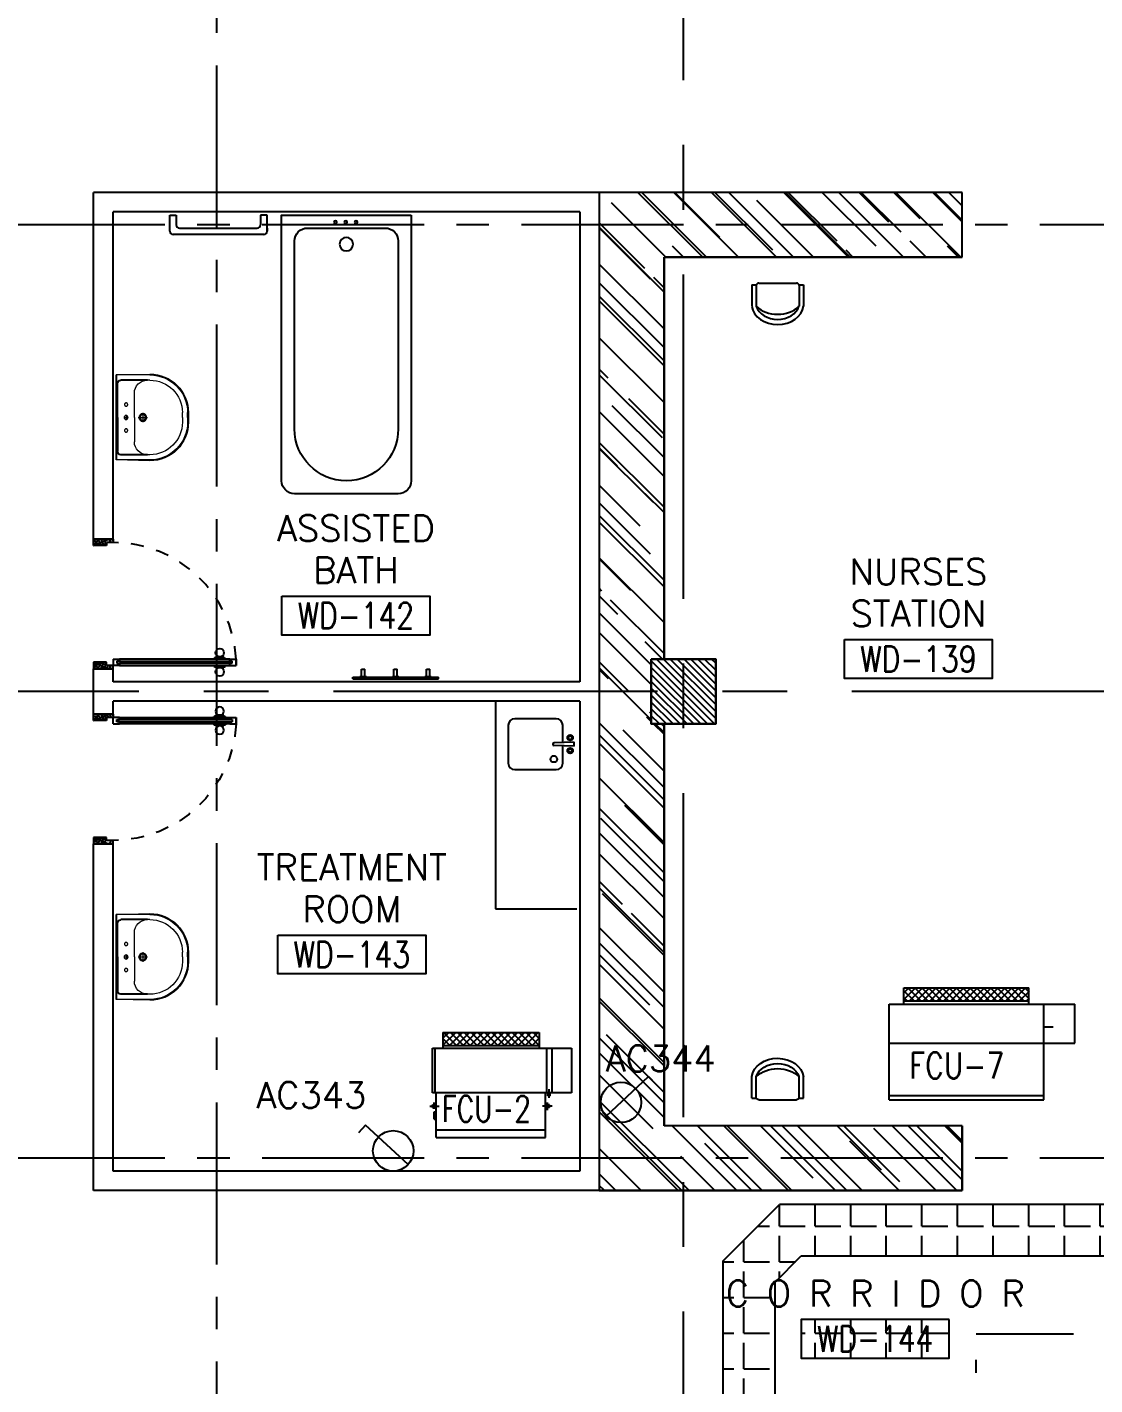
# Model space of a CAD drawing. Extents: x 88852.7 to 88945.7, y 39921.6 to 40001.1.
# Drawn here: x 88912.15 to 88920.38, y 39967.55 to 39978.02 of the extents above; entities that cross this region are included whole.
import ezdxf
from ezdxf.enums import TextEntityAlignment as Align

# ---------------------------------------------------------------- set-up
doc = ezdxf.new("R2010")
doc.units = 0
doc.header["$MEASUREMENT"] = 0
for name, pattern in [('2DASHES', [1.7, 0.75, -0.25, 0.1, -0.25, 0.1, -0.25]), ('CENTER', [2, 1.25, -0.25, 0.25, -0.25]), ('CENTERX2', [4, 2.5, -0.5, 0.5, -0.5]), ('DASHED', [0.75, 0.5, -0.25]), ('HIDDEN', [0.375, 0.25, -0.125])]:
    doc.linetypes.add(name, pattern=pattern)
doc.layers.get('0').update_dxf_attribs({"color": 11, "linetype": 'CONTINUOUS'})
for name, color, linetype in [('A-FUR-ACCES', 11, 'CONTINUOUS'), ('AXES', 11, 'CENTERX2'), ('AXES1', 11, 'CENTER'), ('COL', 11, 'CONTINUOUS'), ('COUNTER', 11, 'CONTINUOUS'), ('DOOR', 11, 'CONTINUOUS'), ('E-SOCKETS', 4, 'CONTINUOUS'), ('E-TRAY', 2, 'CONTINUOUS'), ('FCU', 7, 'CONTINUOUS'), ('FIX', 11, 'CONTINUOUS'), ('FMCHAIR', 11, 'CONTINUOUS'), ('HAT', 11, 'CONTINUOUS'), ('IND-ES-L', 11, '2DASHES'), ('M-TEXT', 2, 'CONTINUOUS'), ('ME-FIX', 11, 'CONTINUOUS'), ('RM-BOX', 11, 'CONTINUOUS'), ('RM-NAME', 11, 'CONTINUOUS'), ('RM-NO', 11, 'CONTINUOUS'), ('WALL', 11, 'CONTINUOUS')]:
    doc.layers.add(name, color=color, linetype=linetype)
doc.styles.add('ROMANS', font='ROMANS.shx', dxfattribs={"width": 0.6})

# ---------------------------------------------------------------- blocks, each defined once
blk = doc.blocks.new('BTUB1')
at = {"layer": 'FIX'}
for points in [[(-500, -25), (-500, -2075, 0.414214), (-400, -2175), (400, -2175, 0.414214), (500, -2075), (500, -25)], [(-400, -1675, 1), (400, -1675), (400, -225, 0.414214), (300, -125), (-300, -125, 0.414214), (-400, -225)]]:
    blk.add_lwpolyline(points, format="xyb", close=True, dxfattribs=at)
for centre, radius in [((-75, -81), 11), ((5, -81), 11), ((85, -81), 11), ((0, -250), 52.2)]:
    blk.add_circle(centre, radius, dxfattribs=at)
blk = doc.blocks.new('LAV-003')
at = {"layer": 'FIX', "linetype": 'Continuous', "lineweight": 20}
for p, q in [((-328, -285), (-328, -25)), ((327, -285), (327, -25)), ((0, -165), (-188, -165)), ((0, -165), (187, -165)), ((-288, -285), (-288, -265)), ((287, -285), (287, -265)), ((0, -535), (-38, -535)), ((0, -575), (-38, -575)), ((0, -535), (37, -535)), ((0, -575), (37, -575))]:
    blk.add_line(p, q, dxfattribs=at)
at = {"layer": 'FIX', "linetype": 'ByBlock'}
blk.add_line((-328, -25), (327, -25), dxfattribs=at)
at = {"layer": 'FIX', "linetype": 'ByBlock', "ltscale": 0.3}
for p, q in [((-288, -265), (-288, -60)), ((0, -35), (-262, -35)), ((0, -35), (262, -35)), ((287, -265), (287, -60))]:
    blk.add_line(p, q, dxfattribs=at)
at = {"layer": 'FIX', "lineweight": 20}
for p, q in [((-16, -101), (15, -101)), ((0, -85), (0, -116))]:
    blk.add_line(p, q, dxfattribs=at)
at = {"layer": 'FIX', "linetype": 'DASHED', "lineweight": 20, "ltscale": 0.04}
for p, q in [((0, -194), (0, -266)), ((-36, -230), (37, -230))]:
    blk.add_line(p, q, dxfattribs=at)
at = {"layer": 'FIX', "linetype": 'Continuous', "lineweight": 20}
blk.add_lwpolyline([(295, -25), (0, -25), (-328, -25), (-335, -285, 0.414214), (-38, -582), (0, -582), (37, -582, 0.414214), (334, -285), (327, -25), (0, -25)], format="xyb", dxfattribs=at)
at = {"layer": 'FIX', "linetype": 'HIDDEN', "lineweight": 20, "ltscale": 0.05}
for centre in [(-100, -101), (100, -101)]:
    blk.add_circle(centre, 12.4, dxfattribs=at)
at = {"layer": 'FIX', "lineweight": 20}
for centre, radius in [((0, -101), 15.5), ((0, -230), 29.5), ((0, -230), 22.5)]:
    blk.add_circle(centre, radius, dxfattribs=at)
at = {"layer": 'FIX', "linetype": 'ByBlock', "ltscale": 0.3}
for centre, start, end in [((-262, -60), 90, 180), ((262, -60), 0, 90)]:
    blk.add_arc(centre, 25, start, end, dxfattribs=at)
at = {"layer": 'FIX', "linetype": 'Continuous', "lineweight": 20}
for centre, radius, start, end in [((-188, -265), 100, 90, 180), ((187, -265), 100, 0, 90), ((-38, -285), 290, 180, 270), ((-38, -285), 250, 180, 270), ((37, -285), 250, 270, 0), ((37, -285), 290, 270, 0)]:
    blk.add_arc(centre, radius, start, end, dxfattribs=at)
blk = doc.blocks.new('DOOR-10')
at = {"layer": 'DOOR', "color": 0, "linetype": 'ByBlock'}
for p, q in [((-26, 1100), (-76, 1100)), ((-76, 1100), (-26, 1100)), ((-76, 1050), (-76, 1100)), ((-59, 1050), (-76, 1050)), ((-43, 1070), (-59, 1070)), ((-59, 1050), (-59, 1070)), ((-43, 1050), (-43, 1070)), ((-26, 1050), (-43, 1050)), ((-26, 1050), (-26, 1100)), ((-83, 1005), (-92, 1005)), ((-92, 1005), (-92, 940)), ((-76, 1018), (-83, 1018)), ((-83, 928), (-83, 1018)), ((-83, 1005), (-83, 940)), ((-26, 1018), (-18, 1018)), ((-18, 928), (-18, 1018)), ((-18, 1005), (-9, 1005)), ((-18, 1005), (-18, 940)), ((-9, 1005), (-9, 940)), ((-83, 940), (-92, 940)), ((-76, 928), (-83, 928)), ((-26, 928), (-18, 928)), ((-18, 940), (-9, 940)), ((-1001, 0), (-1001, 150)), ((-1001, 150), (-976, 150)), ((-1001, 150), (-1001, 0)), ((-976, 150), (-976, 100)), ((-76, 200), (-59, 200)), ((-76, 150), (-76, 200)), ((-76, 150), (-26, 150)), ((-59, 200), (-59, 180)), ((-59, 180), (-43, 180)), ((-43, 200), (-26, 200)), ((-43, 180), (-43, 200)), ((-26, 200), (-26, 150)), ((-1, 150), (-26, 150)), ((-26, 150), (-26, 100)), ((-951, 0), (-1001, 0)), ((-976, 100), (-951, 100)), ((-951, 100), (-951, 0)), ((-51, 100), (-51, 0)), ((-26, 100), (-51, 100)), ((-51, 0), (-1, 0))]:
    blk.add_line(p, q, dxfattribs=at)
at = {"layer": 'DOOR', "linetype": 'ByBlock'}
for p, q in [((-76, 1050), (-76, 200)), ((-59, 200), (-59, 1050)), ((-43, 200), (-43, 1050)), ((-26, 200), (-26, 1050))]:
    blk.add_line(p, q, dxfattribs=at)
at = {"layer": 'DOOR', "color": 9, "linetype": 'ByBlock'}
for p, q in [((-951, 0), (-1001, 114)), ((-51, 0), (-1, 114)), ((-1, 0), (-1, 150)), ((-951, 0), (-1001, 40)), ((-951, 0), (-964, 100)), ((-51, 0), (-37, 100)), ((-51, 0), (-1, 40))]:
    blk.add_line(p, q, dxfattribs=at)
at = {"layer": 'DOOR', "color": 0, "linetype": 'ByBlock'}
for centre in [(-124, 973), (23, 973)]:
    blk.add_circle(centre, 32.4, dxfattribs=at)
at = {"layer": 'DOOR', "linetype": 'HIDDEN', "ltscale": 0.5}
blk.add_arc((-23, 149), 952, 93.1482, 179.9482, dxfattribs=at)
at = {"layer": 'DOOR', "color": 9, "linetype": 'ByBlock'}
for centre, radius, start, end in [((-951, 0), 154, 103.7142, 108.8947), ((-951, 0), 134, 100.72, 111.8402), ((-51, 0), 134, 68.1598, 79.28), ((-51, 0), 114, 64.0838, 77.3774), ((-51, 0), 154, 71.1053, 76.2858), ((-951, 0), 94.4, 90, 121.9818), ((-951, 0), 74.4, 90, 132.2236), ((-951, 0), 54.4, 90, 156.7926), ((-951, 0), 34.4, 90, 180), ((-951, 0), 14.4, 90, 180), ((-51, 0), 94.4, 58.0182, 90), ((-51, 0), 74.4, 47.7764, 90), ((-51, 0), 54.4, 23.2074, 90), ((-51, 0), 34.4, 0, 90), ((-51, 0), 14.4, 0, 90)]:
    blk.add_arc(centre, radius, start, end, dxfattribs=at)
blk = doc.blocks.new('*X100')
at = {"color": 0}
for p, q in [((238729, 162732), (239186, 163190)), ((238729, 162785), (239133, 163190)), ((238729, 162838), (239080, 163190)), ((238729, 162891), (239027, 163190)), ((238729, 162944), (238974, 163190)), ((238729, 162997), (238921, 163190)), ((238729, 163050), (238868, 163190)), ((238729, 163103), (238815, 163190)), ((238729, 163157), (238762, 163190)), ((238739, 162690), (239229, 163179)), ((238792, 162690), (239229, 163126)), ((238845, 162690), (239229, 163073)), ((238898, 162690), (239229, 163020)), ((238951, 162690), (239229, 162967)), ((239004, 162690), (239229, 162914)), ((239057, 162690), (239229, 162861)), ((239110, 162690), (239229, 162808)), ((239163, 162690), (239229, 162755)), ((239216, 162690), (239229, 162702))]:
    blk.add_line(p, q, dxfattribs=at)
blk = doc.blocks.new('COL50')
at = {"layer": 'COL'}
blk.add_lwpolyline([(-250, 250), (-250, -250), (250, -250), (250, 250)], close=True, dxfattribs=at)
blk = doc.blocks.new('RM1')
at = {"layer": 'RM-BOX'}
blk.add_lwpolyline([(570, -200), (-570, -200), (-570, -500), (570, -500)], close=True, dxfattribs=at)
at = {"layer": 'RM-NAME', "style": 'ROMANS'}
for tag, p in [('ROOMNAME1', (0, 324)), ('ROOMNAME2', (0, 0))]:
    blk.add_attdef(tag, text='', height=200, dxfattribs=at).set_placement(p, align=Align.MIDDLE)
at = {"layer": 'RM-NO', "style": 'ROMANS', "width": 0.8}
blk.add_attdef('ROOMNO', text='', height=200, dxfattribs=at).set_placement((0, -350), align=Align.MIDDLE)
blk = doc.blocks.new('CHR3')
for p, q in [((-0.039, 0.5), (-0.558, 0.5)), ((-0.05, 0.412), (-0.558, 0.412)), ((-0.039, 0.5), (-0.039, 0.412)), ((0, 0.362), (0, -0.362)), ((-0.05, -0.412), (-0.558, -0.412)), ((-0.039, -0.5), (-0.553, -0.5)), ((-0.039, -0.411), (-0.039, -0.5))]:
    blk.add_line(p, q)
for centre, radius, start, end in [((-0.497, 0), 0.503, 97.0495, 263.5769), ((-0.446, 0), 0.427, 105.249, 254.751), ((-0.212, 0), 0.538, 130.0756, 229.9244), ((-0.05, 0.362), 0.05, 0, 90), ((-0.05, -0.362), 0.05, 270, 0)]:
    blk.add_arc(centre, radius, start, end)
blk = doc.blocks.new('*X190')
at = {"color": 0}
for p, q in [((-750, 2538), (-672, 2616)), ((-750, 2591), (-725, 2616)), ((-660, 2516), (-750, 2606)), ((-713, 2516), (-750, 2553)), ((-719, 2516), (-619, 2616)), ((-607, 2516), (-707, 2616)), ((-666, 2516), (-566, 2616)), ((-554, 2516), (-654, 2616)), ((-613, 2516), (-513, 2616)), ((-501, 2516), (-601, 2616)), ((-560, 2516), (-460, 2616)), ((-448, 2516), (-548, 2616)), ((-507, 2516), (-407, 2616)), ((-394, 2516), (-494, 2616)), ((-454, 2516), (-354, 2616)), ((-341, 2516), (-441, 2616)), ((-401, 2516), (-301, 2616)), ((-288, 2516), (-388, 2616)), ((-348, 2516), (-248, 2616)), ((-235, 2516), (-335, 2616)), ((-295, 2516), (-195, 2616)), ((-182, 2516), (-282, 2616)), ((-242, 2516), (-142, 2616)), ((-129, 2516), (-229, 2616)), ((-189, 2516), (-89, 2616)), ((-76, 2516), (-176, 2616)), ((-136, 2516), (-36, 2616)), ((-23, 2516), (-123, 2616)), ((-83, 2516), (17, 2616)), ((30, 2516), (-70, 2616)), ((-30, 2516), (70, 2616)), ((83, 2516), (-17, 2616)), ((23, 2516), (123, 2616)), ((136, 2516), (36, 2616)), ((76, 2516), (176, 2616)), ((189, 2516), (89, 2616)), ((129, 2516), (215, 2601)), ((215, 2543), (142, 2616)), ((182, 2516), (215, 2548)), ((215, 2596), (195, 2616))]:
    blk.add_line(p, q, dxfattribs=at)
blk = doc.blocks.new('WAP16')
at = {"color": 6}
for p, q in [((-597, 0), (-597, -737)), ((-597, 0), (597, 0)), ((597, 0), (597, -737)), ((-597, -437), (597, -437)), ((-597, -737), (597, -737))]:
    blk.add_line(p, q, dxfattribs=at)
at = {"color": 2}
for p, q in [((-597, -32), (597, -32)), ((597, -437), (835, -437)), ((835, -437), (835, -737)), ((-482, -737), (-482, -862)), ((-482, -762), (482, -762)), ((482, -737), (482, -862)), ((597, -737), (835, -737)), ((-482, -862), (482, -862))]:
    blk.add_line(p, q, dxfattribs=at)
at = {"color": 7}
blk.add_line((597, -562), (670, -562), dxfattribs=at)
at = {"color": 2}
blk.add_blockref('*X190', (268, -3378), dxfattribs=at)
blk = doc.blocks.new('*X188')
at = {"color": 0}
for p, q in [((16890, -2467), (16943, -2414)), ((16890, -2520), (16990, -2420)), ((16990, -2565), (16890, -2465)), ((16890, -2573), (16990, -2473)), ((16990, -2512), (16892, -2414)), ((16990, -2459), (16945, -2414)), ((16990, -2619), (16890, -2519)), ((16890, -2626), (16990, -2526)), ((16990, -2672), (16890, -2572)), ((16890, -2679), (16990, -2579)), ((16990, -2725), (16890, -2625)), ((16890, -2732), (16990, -2632)), ((16990, -2778), (16890, -2678)), ((16890, -2785), (16990, -2685)), ((16990, -2831), (16890, -2731)), ((16890, -2838), (16990, -2738)), ((16990, -2884), (16890, -2784)), ((16890, -2891), (16990, -2791)), ((16990, -2937), (16890, -2837)), ((16890, -2944), (16990, -2844)), ((16990, -2990), (16890, -2890)), ((16890, -2997), (16990, -2897)), ((16990, -3043), (16890, -2943)), ((16890, -3050), (16990, -2950)), ((16990, -3096), (16890, -2996)), ((16890, -3103), (16990, -3003)), ((16990, -3149), (16890, -3049)), ((16944, -3155), (16890, -3102)), ((16892, -3155), (16990, -3056)), ((16945, -3155), (16990, -3109))]:
    blk.add_line(p, q, dxfattribs=at)
blk = doc.blocks.new('WHE06')
at = {"color": 2}
for p, q in [((689, 621), (346, 621)), ((346, 621), (346, 469)), ((689, 469), (689, 621)), ((60, -422), (60, 422)), ((212, 437), (269, 437)), ((232, 452), (232, 422)), ((232, 452), (252, 452)), ((242, 472), (242, 399)), ((252, 452), (252, 422)), ((305, 448), (373, 448)), ((321, 458), (321, 438)), ((321, 458), (346, 458)), ((321, 438), (346, 438)), ((346, 430), (689, 430)), ((811, 371), (689, 371)), ((711, -371), (711, 371)), ((811, -371), (811, 371)), ((242, -472), (242, -399)), ((811, -371), (689, -371)), ((142, -437), (142, -422)), ((142, -437), (197, -437)), ((197, -437), (197, -422)), ((221, -437), (269, -437)), ((232, -452), (232, -422)), ((232, -452), (252, -452)), ((252, -452), (252, -422)), ((346, -430), (689, -430))]:
    blk.add_line(p, q, dxfattribs=at)
at = {"color": 6}
for p, q in [((0, -422), (0, 422)), ((0, 422), (346, 422)), ((346, 469), (346, -451)), ((689, 469), (346, 469)), ((689, -451), (689, 469)), ((0, -422), (346, -422)), ((346, -451), (689, -451))]:
    blk.add_line(p, q, dxfattribs=at)
at = {"color": 2}
blk.add_blockref('*X188', (-16179, 2784), dxfattribs=at)

msp = doc.modelspace()

# ---------------------------------------------------------------- hatches: boundary and pattern name
at = {"layer": 'COUNTER', "linetype": 'ByBlock'}
h = msp.add_hatch(dxfattribs=at)
h.set_pattern_fill('AR-RROOF', color=11, scale=0.3, angle=45, style=0)
h.set_pattern_definition([(135, (89182.75726, 39809.97983), (-0.25455844, 0.6788225), [4.5, -0.6, 1.5, -0.3]), (135, (89182.5812, 39810.36803), (0.49426764, 0.07000357), [0.9, -0.099, 1.8, -0.225]), (135, (89182.8315, 39810.2662), (-0.96095812, 1.24521504), [2.4, -0.42, 1.2, -0.3])])
h.paths.add_polyline_path([(88917.0603, 39976.2496), (88917.0603, 39973.1496), (88916.9603, 39973.1496), (88916.9603, 39972.6496), (88917.0603, 39972.6496), (88917.0603, 39969.5496), (88919.3603, 39969.5496), (88919.3603, 39969.0496), (88916.5603, 39969.0496), (88916.5603, 39976.7496), (88919.3603, 39976.7496), (88919.3603, 39976.2496)])
at = {"layer": 'HAT'}
h = msp.add_hatch(dxfattribs=at)
h.set_pattern_fill('ANGLE', color=256, style=0)
h.set_pattern_definition([(0, (0, 0), (0, 0.275), [0.2, -0.075]), (90, (0, 0), (-0.275, 2e-17), [0.2, -0.075])])
h.paths.add_polyline_path([(88917.9167, 39962.0246), (88917.5167, 39962.0246), (88917.5167, 39959.6996), (88917.9167, 39959.6996)])
h.paths.add_polyline_path([(88917.9167, 39962.0246), (88917.9167, 39962.1746), (88917.5167, 39962.1746), (88917.5167, 39962.0246)])
h.paths.add_polyline_path([(88917.9167, 39965.6996), (88917.5167, 39965.6996), (88917.5167, 39962.1746), (88917.9167, 39962.1746)])
h.paths.add_polyline_path([(88917.9167, 39968.3423), (88918.1167, 39968.5423), (88920.8103, 39968.5423), (88920.8103, 39968.9423), (88917.951, 39968.9423), (88917.5167, 39968.508), (88917.5167, 39965.6996), (88917.9167, 39965.6996)])
h.paths.add_polyline_path([(88917.4649, 39960.2493), (88917.9763, 39960.2493), (88917.9763, 39960.5493), (88917.4649, 39960.5493)], flags=9)
h.paths.add_polyline_path([(88919.2592, 39968.056), (88918.1195, 39968.056), (88918.1195, 39967.756), (88919.2592, 39967.756)], flags=17)
h.paths.add_polyline_path([(88918.1555, 39967.756), (88919.2232, 39967.756), (88919.2232, 39968.056), (88918.1555, 39968.056)], flags=24)
h.paths.add_polyline_path([(88917.2203, 39968.106), (88920.1584, 39968.106), (88920.1584, 39968.406), (88917.2203, 39968.406)], flags=9)
h.paths.add_polyline_path([(88917.803, 39966.7914), (88920.7815, 39966.7914), (88920.7815, 39967.2414), (88917.803, 39967.2414)], flags=24)

# ---------------------------------------------------------------- linework, layer by layer
at = {"layer": 'A-FUR-ACCES'}
for p, q in [((88913.2483, 39976.4746), (88913.2483, 39976.5746)), ((88913.2483, 39976.5746), (88913.2983, 39976.5746)), ((88913.2983, 39976.5746), (88913.2983, 39976.4996)), ((88913.9483, 39976.5746), (88913.9483, 39976.4996)), ((88913.9983, 39976.5746), (88913.9483, 39976.5746)), ((88913.9983, 39976.4746), (88913.9983, 39976.5746)), ((88913.2483, 39976.4496), (88913.2483, 39976.4746)), ((88913.3233, 39976.4746), (88913.9233, 39976.4746)), ((88913.9983, 39976.4746), (88913.9983, 39976.4496)), ((88913.9983, 39976.4496), (88913.9983, 39976.4746)), ((88913.9733, 39976.4246), (88913.2733, 39976.4246)), ((88914.6601, 39972.9962), (88914.6601, 39973.0089)), ((88914.6601, 39973.0089), (88915.3205, 39973.0089)), ((88914.6601, 39972.9962), (88915.3205, 39972.9962)), ((88914.7153, 39973.0089), (88914.7153, 39973.0139)), ((88914.7153, 39973.0139), (88914.7653, 39973.0139)), ((88914.7276, 39973.0139), (88914.7276, 39973.0724)), ((88914.7276, 39973.0724), (88914.753, 39973.0724)), ((88914.753, 39973.0139), (88914.753, 39973.0724)), ((88914.7653, 39973.0089), (88914.7653, 39973.0139)), ((88914.9653, 39973.0089), (88914.9653, 39973.0139)), ((88914.9653, 39973.0139), (88915.0153, 39973.0139)), ((88914.9776, 39973.0724), (88915.003, 39973.0724)), ((88914.9776, 39973.0139), (88914.9776, 39973.0724)), ((88915.003, 39973.0139), (88915.003, 39973.0724)), ((88915.0153, 39973.0089), (88915.0153, 39973.0139)), ((88915.2153, 39973.0139), (88915.2653, 39973.0139)), ((88915.2153, 39973.0089), (88915.2153, 39973.0139)), ((88915.2276, 39973.0724), (88915.253, 39973.0724)), ((88915.2276, 39973.0139), (88915.2276, 39973.0724)), ((88915.253, 39973.0139), (88915.253, 39973.0724)), ((88915.2653, 39973.0089), (88915.2653, 39973.0139)), ((88915.3205, 39972.9962), (88915.3205, 39973.0089))]:
    msp.add_line(p, q, dxfattribs=at)
for centre, start, end in [((88913.2733, 39976.4496), 180, 270), ((88913.3233, 39976.4996), 180, 270), ((88913.9233, 39976.4996), 270, 0), ((88913.9733, 39976.4496), 270, 0)]:
    msp.add_arc(centre, 0.025, start, end, dxfattribs=at)
at = {"layer": 'AXES'}
for p, q in [((88917.2103, 39921.6153), (88917.2103, 40000.4279)), ((88945.0103, 39972.8996), (88876.9703, 39972.8996))]:
    msp.add_line(p, q, dxfattribs=at)
at = {"layer": 'AXES1'}
for p, q in [((88913.6103, 39928.4796), (88913.6103, 39987.2996)), ((88935.2103, 39976.4996), (88876.9703, 39976.4996)), ((88935.2103, 39969.2996), (88876.9703, 39969.2996))]:
    msp.add_line(p, q, dxfattribs=at)
at = {"layer": 'COUNTER'}
for p, q in [((88919.3603, 39976.7496), (88916.5603, 39976.7496)), ((88916.5603, 39976.7496), (88916.5603, 39969.0496)), ((88919.3603, 39976.2496), (88919.3603, 39976.7496)), ((88919.3603, 39976.2496), (88919.3603, 39976.7496)), ((88919.3603, 39976.2496), (88917.0603, 39976.2496)), ((88919.3603, 39976.2496), (88917.0603, 39976.2496)), ((88917.0603, 39976.2496), (88917.0603, 39973.1496)), ((88917.0603, 39972.6496), (88917.0603, 39969.5496)), ((88917.0603, 39972.6496), (88917.0603, 39969.5496)), ((88919.3603, 39969.5496), (88917.0603, 39969.5496)), ((88919.3603, 39969.5496), (88919.3603, 39969.0496)), ((88919.3603, 39969.0496), (88916.5603, 39969.0496))]:
    msp.add_line(p, q, dxfattribs=at)
at = {"layer": 'COUNTER', "linetype": 'ByBlock'}
for p, q in [((88919.3603, 39976.7496), (88916.5603, 39976.7496)), ((88919.3603, 39976.7496), (88916.5603, 39976.7496)), ((88916.5603, 39976.7496), (88916.5603, 39969.0496)), ((88916.5603, 39976.7496), (88916.5603, 39969.0496)), ((88919.3603, 39976.2496), (88919.3603, 39976.7496)), ((88919.3603, 39976.2496), (88919.3603, 39976.7496)), ((88917.0603, 39976.2496), (88919.3603, 39976.2496)), ((88917.0603, 39976.2496), (88919.3603, 39976.2496)), ((88917.0603, 39973.1496), (88917.0603, 39976.2496)), ((88917.0603, 39973.1496), (88917.0603, 39976.2496)), ((88916.9603, 39973.1496), (88916.9603, 39972.6496)), ((88916.9603, 39973.1496), (88916.9603, 39972.6496)), ((88917.0603, 39973.1496), (88916.9603, 39973.1496)), ((88917.0603, 39973.1496), (88916.9603, 39973.1496)), ((88916.9603, 39972.6496), (88917.0603, 39972.6496)), ((88916.9603, 39972.6496), (88917.0603, 39972.6496)), ((88917.0603, 39969.5496), (88917.0603, 39972.6496)), ((88919.3603, 39969.5496), (88917.0603, 39969.5496)), ((88919.3603, 39969.5496), (88917.0603, 39969.5496)), ((88919.3603, 39969.0496), (88919.3603, 39969.5496)), ((88919.3603, 39969.0496), (88919.3603, 39969.5496)), ((88916.5603, 39969.0496), (88919.3603, 39969.0496)), ((88916.5603, 39969.0496), (88919.3603, 39969.0496))]:
    msp.add_line(p, q, dxfattribs=at)
at = {"layer": 'E-SOCKETS'}
for p, q in [((88916.6141, 39969.6233), (88916.9419, 39969.9285)), ((88916.9419, 39969.9285), (88916.9964, 39969.87)), ((88914.7579, 39969.5545), (88914.7035, 39969.496)), ((88915.0858, 39969.2494), (88914.7579, 39969.5545))]:
    msp.add_line(p, q, dxfattribs=at)
for centre in [(88916.7285, 39969.7298), (88914.9714, 39969.3558)]:
    msp.add_circle(centre, 0.1562, dxfattribs=at)
at = {"layer": 'E-TRAY', "color": 4}
for p, q in [((88917.5167, 39968.508), (88917.951, 39968.9423)), ((88922.9092, 39968.9423), (88917.951, 39968.9423)), ((88917.5167, 39958.4617), (88917.5167, 39968.508)), ((88917.9167, 39968.3423), (88918.1167, 39968.5423)), ((88922.9092, 39968.5423), (88918.1167, 39968.5423)), ((88917.9167, 39947.2409), (88917.9167, 39968.3423))]:
    msp.add_line(p, q, dxfattribs=at)
at = {"layer": 'IND-ES-L'}
for points in [[(88919.4682, 39964.9437), (88919.4681, 39967.9437), (88923.1564, 39967.9437), (88923.1564, 39970.9437)], [(88919.4681, 39964.9437), (88919.4681, 39967.9437), (88923.1564, 39967.9437), (88923.1564, 39970.9437)]]:
    msp.add_lwpolyline(points, dxfattribs=at)
at = {"layer": 'ME-FIX'}
for p, q in [((88915.7603, 39972.8226), (88915.7603, 39971.2223)), ((88916.2296, 39972.6892), (88915.9085, 39972.6892)), ((88915.8586, 39972.6393), (88915.8586, 39972.3464)), ((88916.2794, 39972.5028), (88916.2794, 39972.6393)), ((88916.3676, 39972.5089), (88916.2124, 39972.5028)), ((88916.3676, 39972.4768), (88916.2124, 39972.4829)), ((88916.2794, 39972.3464), (88916.2794, 39972.4829)), ((88916.3676, 39972.4768), (88916.3676, 39972.5089)), ((88915.9085, 39972.2965), (88916.2296, 39972.2965)), ((88915.7603, 39971.2223), (88916.3868, 39971.2223))]:
    msp.add_line(p, q, dxfattribs=at)
for centre, radius in [((88916.3365, 39972.5426), 0.0217), ((88916.3365, 39972.5426), 0.014), ((88916.3365, 39972.4431), 0.0217), ((88916.3365, 39972.4431), 0.014), ((88916.21, 39972.3784), 0.0255)]:
    msp.add_circle(centre, radius, dxfattribs=at)
for centre, radius, start, end in [((88915.9085, 39972.6393), 0.0499, 90, 180), ((88916.2296, 39972.6393), 0.0499, 0, 90), ((88916.2124, 39972.4928), 0.00997, 90, 270), ((88915.9085, 39972.3464), 0.0499, 180, 270), ((88916.2296, 39972.3464), 0.0499, 270, 0)]:
    msp.add_arc(centre, radius, start, end, dxfattribs=at)
at = {"layer": 'WALL'}
for p, q in [((88916.5603, 39976.7496), (88912.6603, 39976.7496)), ((88912.6603, 39974.0746), (88912.6603, 39976.7496)), ((88916.5603, 39976.7496), (88916.5603, 39969.0496)), ((88916.4103, 39976.5996), (88912.8103, 39976.5996)), ((88912.8103, 39974.0746), (88912.8103, 39976.5996)), ((88916.4103, 39976.5996), (88916.4103, 39972.9746)), ((88912.8103, 39974.0746), (88912.6603, 39974.0746)), ((88912.8103, 39973.0746), (88912.6603, 39973.0746)), ((88912.6603, 39972.7246), (88912.6603, 39973.0746)), ((88912.8103, 39972.9746), (88912.8103, 39973.0746)), ((88916.4103, 39972.9746), (88912.8103, 39972.9746)), ((88912.8103, 39972.7246), (88912.8103, 39972.8246)), ((88916.4103, 39972.8246), (88912.8103, 39972.8246)), ((88916.4103, 39972.8246), (88916.4103, 39969.1996)), ((88912.8103, 39972.7246), (88912.6603, 39972.7246)), ((88912.8103, 39971.7246), (88912.6603, 39971.7246)), ((88912.6603, 39969.0496), (88912.6603, 39971.7246)), ((88912.8103, 39969.1996), (88912.8103, 39971.7246)), ((88916.4103, 39969.1996), (88912.8103, 39969.1996)), ((88916.5603, 39969.0496), (88912.6603, 39969.0496))]:
    msp.add_line(p, q, dxfattribs=at)
at = {"layer": 'WALL', "linetype": 'ByBlock', "ltscale": 0.3}
msp.add_lwpolyline([(88916.9603, 39973.1496), (88917.4603, 39973.1496), (88917.4603, 39972.6496), (88916.9603, 39972.6496)], close=True, dxfattribs=at)

# ---------------------------------------------------------------- block references
at = {"layer": 'COL', "xscale": 0.001, "yscale": 0.001, "zscale": 0.001}
msp.add_blockref('COL50', (88917.2103, 39972.8996), dxfattribs=at)
at = {"layer": 'DOOR', "color": 0, "linetype": 'ByBlock', "ltscale": 0.3, "yscale": 0.001, "zscale": 0.001, "rotation": 270}
for p, xscale in [((88912.6603, 39973.0739), 0.001), ((88912.6603, 39972.7253), -0.001)]:
    msp.add_blockref('DOOR-10', p, dxfattribs=dict(at, xscale=xscale))
at = {"layer": 'FCU', "linetype": 'ByBlock', "yscale": 0.001000002026557922, "zscale": 0.001}
for name, p, xscale, rotation in [('WAP16', (88919.3929, 39969.7502), -0.0009999871253967285, 180), ('WAP16', (88919.3929, 39969.7502), -0.0009999871253967285, 180), ('WHE06', (88915.7254, 39969.4586), -0.001000002026557922, 270)]:
    msp.add_blockref(name, p, dxfattribs=dict(at, xscale=xscale, rotation=rotation))
at = {"layer": 'FIX', "xscale": -0.001000000003841706, "yscale": 0.000999999996565748, "zscale": 0.001}
msp.add_blockref('BTUB1', (88914.6103, 39976.5996), dxfattribs=at)
at = {"layer": 'FIX', "xscale": -0.000999999996565748, "yscale": 0.000999999996565748, "zscale": 0.001, "rotation": 90}
for p in [(88912.8103, 39975.0129), (88912.8103, 39970.8512)]:
    msp.add_blockref('LAV-003', p, dxfattribs=at)
at = {"layer": 'FMCHAIR', "yscale": 0.4, "zscale": 0.36, "rotation": 90}
for p, xscale in [((88917.9368, 39976.0493), 0.32), ((88917.9368, 39969.7498), -0.32)]:
    msp.add_blockref('CHR3', p, dxfattribs=dict(at, xscale=xscale))
at = {"layer": 'HAT', "xscale": -0.001, "yscale": 0.001, "zscale": 0.001}
msp.add_blockref('*X100', (89156.1888, 39809.9598), dxfattribs=at)
at = {"layer": 'RM-NAME'}
ref = msp.add_blockref('RM1', (88914.6833, 39973.8346), dxfattribs=dict(at, xscale=-0.001, yscale=0.001, zscale=0.001))
ref.add_attrib('ROOMNO', 'WD-142', dxfattribs={"layer": 'RM-NO', "height": 0.2, "style": 'ROMANS', "width": 0.8}).set_placement((88914.6833, 39973.4846), align=Align.MIDDLE)
ref.add_attrib('ROOMNAME2', 'BATH', dxfattribs={"height": 0.2, "style": 'ROMANS'}).set_placement((88914.6833, 39973.8346), align=Align.MIDDLE)
ref.add_attrib('ROOMNAME1', 'ASSISTED', dxfattribs={"height": 0.2, "style": 'ROMANS'}).set_placement((88914.6833, 39974.1584), align=Align.MIDDLE)
ref = msp.add_blockref('RM1', (88919.0221, 39973.5), dxfattribs=dict(at, xscale=-0.001, yscale=0.001, zscale=0.001))
ref.add_attrib('ROOMNO', 'WD-139', dxfattribs={"layer": 'RM-NO', "height": 0.2, "style": 'ROMANS', "width": 0.8}).set_placement((88919.0221, 39973.15), align=Align.MIDDLE)
ref.add_attrib('ROOMNAME2', 'STATION', dxfattribs={"height": 0.2, "style": 'ROMANS'}).set_placement((88919.0221, 39973.5), align=Align.MIDDLE)
ref.add_attrib('ROOMNAME1', 'NURSES', dxfattribs={"height": 0.2, "style": 'ROMANS'}).set_placement((88919.0221, 39973.8238), align=Align.MIDDLE)
ref = msp.add_blockref('RM1', (88914.6521, 39971.2207), dxfattribs=dict(at, xscale=-0.001, yscale=0.001, zscale=0.001))
ref.add_attrib('ROOMNO', 'WD-143', dxfattribs={"layer": 'RM-NO', "height": 0.2, "style": 'ROMANS', "width": 0.8}).set_placement((88914.6521, 39970.8707), align=Align.MIDDLE)
ref.add_attrib('ROOMNAME2', 'ROOM', dxfattribs={"height": 0.2, "style": 'ROMANS'}).set_placement((88914.6521, 39971.2207), align=Align.MIDDLE)
ref.add_attrib('ROOMNAME1', 'TREATMENT', dxfattribs={"height": 0.2, "style": 'ROMANS'}).set_placement((88914.6521, 39971.5446), align=Align.MIDDLE)
at = {"layer": 'RM-NAME', "xscale": 0.001, "yscale": 0.001, "zscale": 0.001}
msp.add_blockref('RM1', (88918.6894, 39968.256), dxfattribs=at).add_auto_attribs({'ROOMNO': 'WD-144', 'ROOMNAME2': 'C O R R I D O R'})

# ---------------------------------------------------------------- texts
at = {"layer": 'E-SOCKETS', "style": 'ROMANS'}
for s, p in [('AC344', (88916.6099, 39969.9679)), ('AC343', (88913.9151, 39969.6862))]:
    msp.add_text(s, height=0.2, dxfattribs=at).set_placement(p)
at = {"layer": 'M-TEXT', "style": 'ROMANS'}
for s, width, p in [('FCU-7', 0.8, (88918.9515, 39969.9143)), ('FCU-2', 0.75, (88915.3461, 39969.5802))]:
    msp.add_text(s, height=0.2, dxfattribs=dict(at, width=width)).set_placement(p)

doc.saveas('drawing.dxf')
